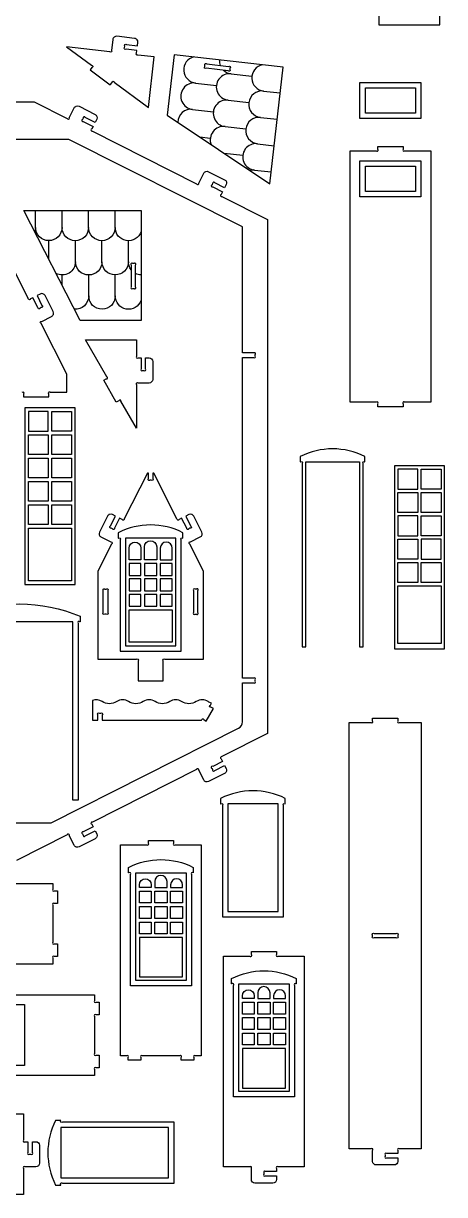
# Model space of a CAD drawing. Extents: x -47 to 298, y -129 to 173.
# Drawn here: x 244.9 to 291.8, y -126.9 to 3.6 of the extents above; entities that cross this region are included whole.
import ezdxf

# ---------------------------------------------------------------- set-up
doc = ezdxf.new("R2010")
doc.units = 0
doc.header["$MEASUREMENT"] = 0
doc.layers.get('0').update_dxf_attribs({"linetype": 'CONTINUOUS'})

msp = doc.modelspace()

# ---------------------------------------------------------------- linework, layer by layer
for points in [[(284.33, 16.02), (284.35, 16.02, -1), (284.53, 15.84), (284.53, 3.42), (291.33, 3.42), (291.33, 15.84, -1), (291.51, 16.02), (291.53, 16.02), (291.53, 16.62, 0.238913), (284.33, 16.62)], [(259.49, -0.14), (257.68, 0.06, -1), (257.53, 0.26), (257.56, 0.58), (256.35, 0.72, -1), (256.19, 0.92), (256.21, 1.06, -1), (256.4, 1.22), (257.62, 1.08), (257.67, 1.48, 0.414214), (257.31, 1.92), (255.33, 2.15, 0.414214), (254.88, 1.8), (254.74, 0.58, -1), (254.55, 0.43), (249.73, 0.98), (252.51, -1.08, -1), (252.55, -1.33), (252.35, -1.59), (254.6, -3.26), (254.8, -3, -1), (255.04, -2.96), (258.84, -5.78)], [(267.72, -1.7), (265.29, -1.42, -1), (265.13, -1.22), (265.15, -1.07, -1), (265.35, -0.92), (267.78, -1.2, -1), (267.93, -1.4), (267.92, -1.54, -1)], [(281.32, -10.63), (284.24, -10.63, 1), (284.42, -10.45), (284.42, -10.13), (287.22, -10.13), (287.22, -10.38), (287.22, -10.45, 1), (287.39, -10.63), (290.31, -10.63), (290.31, -38.63), (287.39, -38.63, 1), (287.22, -38.81), (287.22, -39.13), (284.42, -39.13), (284.42, -38.81, 1), (284.24, -38.63), (281.32, -38.63)], [(256.92, -23.34), (256.92, -25.79, 1), (257.1, -25.97), (257.24, -25.97, 1), (257.42, -25.79), (257.42, -23.34, 1), (257.24, -23.17), (257.1, -23.17, 1)], [(257.52, -31.69), (257.52, -33.52, 1), (257.7, -33.69), (258.02, -33.69), (258.02, -34.92, 1), (258.2, -35.09), (258.34, -35.09, 1), (258.52, -34.92), (258.52, -33.69), (258.92, -33.69, -0.414214), (259.32, -34.09), (259.32, -36.09, -0.414214), (258.92, -36.49), (257.7, -36.49, 1), (257.52, -36.67), (257.52, -41.52), (255.79, -38.52, 1), (255.55, -38.46), (255.27, -38.62), (253.87, -36.19), (254.15, -36.03, 1), (254.21, -35.79), (251.85, -31.69)], [(276.37, -65.89), (276.37, -45.29), (282.37, -45.29), (282.37, -65.89), (282.77, -65.89), (282.77, -45.46, -1), (282.94, -45.29), (282.97, -45.29), (282.97, -44.69, 0.238913), (275.77, -44.69), (275.77, -45.29), (275.79, -45.29, -1), (275.97, -45.46), (275.97, -65.89)], [(253.22, -67.27), (257.51, -67.27, -1), (257.69, -67.45), (257.69, -69.67), (260.49, -69.67), (260.49, -67.45, -1), (260.67, -67.27), (264.97, -67.27), (264.97, -57.45), (263.45, -54.44, -1), (263.53, -54.2), (264.62, -53.65, 0.414214), (264.8, -53.11), (263.89, -51.33, 0.414214), (263.36, -51.15), (263, -51.33), (263.55, -52.42, -1), (263.47, -52.66), (263.34, -52.73, -1), (263.11, -52.65), (262.55, -51.56), (262.27, -51.7, -1), (262.03, -51.62), (259.46, -46.53), (259.34, -46.53), (259.34, -47.15, -1), (259.16, -47.33), (259.02, -47.33, -1), (258.84, -47.15), (258.84, -46.53), (258.73, -46.53), (256.15, -51.62, -1), (255.92, -51.7), (255.63, -51.56), (255.08, -52.65, -1), (254.84, -52.73), (254.71, -52.66, -1), (254.63, -52.42), (255.18, -51.33), (254.83, -51.15, 0.414214), (254.29, -51.33), (253.39, -53.11, 0.414214), (253.56, -53.65), (254.66, -54.2, -1), (254.73, -54.44), (253.22, -57.45)], [(255.49, -53.77), (255.51, -53.77, -1), (255.69, -53.95), (255.69, -66.37), (262.49, -66.37), (262.49, -53.95, -1), (262.67, -53.77), (262.69, -53.77), (262.69, -53.17, 0.238913), (255.49, -53.17)], [(258.01, -54.89), (258.01, -56.21), (256.69, -56.21), (256.69, -54.89, -1)], [(258.41, -56.21), (258.41, -54.75, -1), (259.77, -54.75), (259.77, -56.21)], [(260.17, -54.89), (260.17, -56.21), (261.49, -56.21), (261.49, -54.89, 1)], [(254.32, -59.62), (254.32, -62.07, -1), (254.14, -62.25), (253.99, -62.25, -1), (253.82, -62.07), (253.82, -59.62, -1), (253.99, -59.45), (254.14, -59.45, -1)], [(263.87, -59.62), (263.87, -62.07, 1), (264.04, -62.25), (264.19, -62.25, 1), (264.37, -62.07), (264.37, -59.62, 1), (264.19, -59.45), (264.04, -59.45, 1)], [(251.23, -63.09), (251.21, -63.09, 1), (251.03, -63.26), (251.03, -82.97), (250.43, -82.97), (250.43, -63.09), (238.63, -63.09), (238.63, -82.97), (238.03, -82.97), (238.03, -63.26, 1), (237.85, -63.09), (237.83, -63.09), (237.83, -62.49, -0.205755), (251.23, -62.49)], [(266.09, -72.78), (265.81, -72.62, -1), (265.75, -72.38), (265.87, -72.17, -0.068104), (265.5, -71.99, 0.300981), (264.18, -71.99, -0.300981), (262.55, -71.99, 0.300981), (261.22, -71.99, -0.300981), (259.59, -71.99, 0.300981), (258.27, -71.99, -0.300981), (256.63, -71.99, 0.300981), (255.31, -71.99, -0.300981), (253.68, -71.99, 0.236244), (252.61, -71.86), (252.61, -74.08), (253.21, -74.08), (253.21, -73.46, -1), (253.39, -73.28), (253.53, -73.28, -1), (253.71, -73.46), (253.71, -74.08), (264.76, -74.08), (264.77, -74.07, -1), (265.01, -74), (265.29, -74.16)], [(281.23, -74.34), (283.66, -74.34, 1), (283.83, -74.16), (283.83, -73.84), (286.63, -73.84), (286.63, -74.16, 1), (286.81, -74.34), (289.23, -74.34), (289.23, -121.84), (286.81, -121.84, 1), (286.63, -122.02), (286.63, -122.34), (285.41, -122.34, 1), (285.23, -122.52), (285.23, -122.66, 1), (285.41, -122.84), (286.63, -122.84), (286.63, -123.24, -0.414214), (286.23, -123.64), (284.23, -123.64, -0.414214), (283.83, -123.24), (283.83, -122.02, 1), (283.66, -121.84), (281.23, -121.84)], [(266.89, -83.39), (266.92, -83.39, -1), (267.09, -83.57), (267.09, -95.99), (273.89, -95.99), (273.89, -83.57, -1), (274.07, -83.39), (274.09, -83.39), (274.09, -82.79, 0.238913), (266.89, -82.79)], [(255.74, -87.97), (258.66, -87.97, 1), (258.84, -87.8), (258.84, -87.47), (261.64, -87.47), (261.64, -87.72), (261.64, -87.8, 1), (261.82, -87.97), (264.74, -87.97), (264.74, -111.47), (264.07, -111.47, 1), (263.89, -111.65), (263.89, -111.97), (262.49, -111.97), (262.49, -111.65, 1), (262.31, -111.47), (258.17, -111.47, 1), (257.99, -111.65), (257.99, -111.97), (256.59, -111.97), (256.59, -111.65, 1), (256.42, -111.47), (255.74, -111.47)], [(263.84, -91.07), (263.82, -91.07, 1), (263.64, -91.25), (263.64, -103.67), (256.84, -103.67), (256.84, -91.25, 1), (256.66, -91.07), (256.64, -91.07), (256.64, -90.47, -0.238913), (263.84, -90.47)], [(224.7, -101.25), (224.7, -98.33, 1), (224.53, -98.15), (224.2, -98.15), (224.2, -95.35), (224.45, -95.35), (224.53, -95.35, 1), (224.7, -95.17), (224.7, -92.25), (248.2, -92.25), (248.2, -92.92, 1), (248.38, -93.1), (248.7, -93.1), (248.7, -94.5), (248.38, -94.5, 1), (248.2, -94.68), (248.2, -98.82, 1), (248.38, -99), (248.7, -99), (248.7, -100.4), (248.38, -100.4, 1), (248.2, -100.58), (248.2, -101.25)], [(259.16, -92.4), (259.16, -92.72), (257.84, -92.72), (257.84, -92.4, -1)], [(260.92, -92.72), (260.92, -92.05, 1), (259.56, -92.05), (259.56, -92.72)], [(261.32, -92.4), (261.32, -92.72), (262.64, -92.72), (262.64, -92.4, 1)], [(284.01, -97.84), (286.46, -97.84, -1), (286.63, -98.02), (286.63, -98.16, -1), (286.46, -98.34), (284.01, -98.34, -1), (283.83, -98.16), (283.83, -98.02, -1)], [(273.12, -99.86), (273.12, -100.18, 1), (273.29, -100.36), (276.21, -100.36), (276.21, -123.86), (273.29, -123.86, 1), (273.12, -124.03), (273.12, -124.36), (271.89, -124.36, 1), (271.72, -124.53), (271.72, -124.68, 1), (271.89, -124.86), (273.12, -124.86), (273.12, -125.26, -0.414214), (272.72, -125.66), (270.72, -125.66, -0.414214), (270.32, -125.26), (270.32, -124.03, 1), (270.14, -123.86), (267.22, -123.86), (267.22, -100.36), (270.14, -100.36, 1), (270.32, -100.18), (270.32, -99.86)], [(275.32, -103.46), (275.29, -103.46, 1), (275.12, -103.63), (275.12, -116.06), (268.32, -116.06), (268.32, -103.63, 1), (268.14, -103.46), (268.12, -103.46), (268.12, -102.86, -0.238913), (275.32, -102.86)], [(270.64, -104.78), (270.64, -105.1), (269.32, -105.1), (269.32, -104.78, -1)], [(272.4, -105.1), (272.4, -104.44, 1), (271.04, -104.44), (271.04, -105.1)], [(272.8, -104.78), (272.8, -105.1), (274.12, -105.1), (274.12, -104.78, 1)], [(224.85, -113.65), (224.85, -110.73, 1), (224.67, -110.55), (224.35, -110.55), (224.35, -107.75), (224.6, -107.75), (224.67, -107.75, 1), (224.85, -107.58), (224.85, -104.66), (252.85, -104.66), (252.85, -105.33, 1), (253.02, -105.51), (253.35, -105.51), (253.35, -106.91), (253.02, -106.91, 1), (252.85, -107.08), (252.85, -111.23, 1), (253.02, -111.4), (253.35, -111.4), (253.35, -112.8), (253.02, -112.8, 1), (252.85, -112.98), (252.85, -113.65)], [(232.45, -105.55), (232.45, -105.58, 1), (232.62, -105.75), (245.05, -105.75), (245.05, -112.55), (232.62, -112.55, 1), (232.45, -112.73), (232.45, -112.75), (231.85, -112.75, -0.238913), (231.85, -105.55)], [(220.91, -121.04), (221.23, -121.04, 1), (221.41, -120.86), (221.41, -117.94), (244.91, -117.94), (244.91, -120.86, 1), (245.09, -121.04), (245.41, -121.04), (245.41, -122.26, 1), (245.59, -122.44), (245.73, -122.44, 1), (245.91, -122.26), (245.91, -121.04), (246.31, -121.04, -0.414214), (246.71, -121.44), (246.71, -123.44, -0.414214), (246.31, -123.84), (245.09, -123.84, 1), (244.91, -124.02), (244.91, -126.94), (221.41, -126.94), (221.41, -124.02, 1), (221.23, -123.84), (220.91, -123.84)], [(249.1, -125.87), (249.1, -125.85, -1), (249.27, -125.67), (261.7, -125.67), (261.7, -118.87), (249.27, -118.87, -1), (249.1, -118.69), (249.1, -118.67), (248.5, -118.67, 0.238913), (248.5, -125.87)]]:
    msp.add_lwpolyline(points, format="xyb", close=True)
for points in [[(261.72, 0.1), (260.94, -6.63), (272.37, -14.28), (273.87, -1.3)], [(282.42, -3), (289.22, -3), (289.22, -7), (282.42, -7)], [(288.62, -6.4), (283.02, -6.4), (283.02, -3.6), (288.62, -3.6)], [(282.42, -11.73), (289.22, -11.73), (289.22, -15.73), (282.42, -15.73)], [(288.62, -15.13), (283.02, -15.13), (283.02, -12.33), (288.62, -12.33)], [(258.02, -29.51), (251.25, -29.51), (244.95, -17.28), (258.02, -17.28)], [(250.69, -39.26), (245.09, -39.26), (245.09, -58.94), (250.69, -58.94)], [(245.49, -41.86), (247.69, -41.86), (247.69, -39.66), (245.49, -39.66)], [(250.29, -41.86), (248.09, -41.86), (248.09, -39.66), (250.29, -39.66)], [(245.49, -44.46), (245.49, -42.26), (247.69, -42.26), (247.69, -44.46)], [(250.29, -44.46), (248.09, -44.46), (248.09, -42.26), (250.29, -42.26)], [(245.49, -44.86), (247.69, -44.86), (247.69, -47.06), (245.49, -47.06)], [(248.09, -47.06), (248.09, -44.86), (250.29, -44.86), (250.29, -47.06)], [(291.85, -45.71), (286.25, -45.71), (286.25, -66.11), (291.85, -66.11)], [(288.85, -48.31), (288.85, -46.11), (286.65, -46.11), (286.65, -48.31)], [(289.25, -46.11), (291.45, -46.11), (291.45, -48.31), (289.25, -48.31)], [(247.69, -49.66), (245.49, -49.66), (245.49, -47.46), (247.69, -47.46)], [(248.09, -49.66), (248.09, -47.46), (250.29, -47.46), (250.29, -49.66)], [(288.85, -50.91), (286.65, -50.91), (286.65, -48.71), (288.85, -48.71)], [(289.25, -50.91), (289.25, -48.71), (291.45, -48.71), (291.45, -50.91)], [(247.69, -52.26), (245.49, -52.26), (245.49, -50.06), (247.69, -50.06)], [(248.09, -52.26), (248.09, -50.06), (250.29, -50.06), (250.29, -52.26)], [(286.65, -53.51), (288.85, -53.51), (288.85, -51.31), (286.65, -51.31)], [(289.25, -53.51), (289.25, -51.31), (291.45, -51.31), (291.45, -53.51)], [(250.29, -58.54), (245.49, -58.54), (245.49, -52.66), (250.29, -52.66)], [(261.89, -53.77), (256.29, -53.77), (256.29, -65.77), (261.89, -65.77)], [(288.85, -56.11), (286.65, -56.11), (286.65, -53.91), (288.85, -53.91)], [(289.25, -56.11), (291.45, -56.11), (291.45, -53.91), (289.25, -53.91)], [(256.69, -57.93), (258.01, -57.93), (258.01, -56.61), (256.69, -56.61)], [(258.41, -57.93), (259.77, -57.93), (259.77, -56.61), (258.41, -56.61)], [(260.17, -57.93), (261.49, -57.93), (261.49, -56.61), (260.17, -56.61)], [(286.65, -56.51), (288.85, -56.51), (288.85, -58.71), (286.65, -58.71)], [(289.25, -58.71), (289.25, -56.51), (291.45, -56.51), (291.45, -58.71)], [(256.69, -59.65), (258.01, -59.65), (258.01, -58.33), (256.69, -58.33)], [(258.41, -59.65), (259.77, -59.65), (259.77, -58.33), (258.41, -58.33)], [(260.17, -59.65), (261.49, -59.65), (261.49, -58.33), (260.17, -58.33)], [(286.65, -59.11), (291.45, -59.11), (291.45, -65.51), (286.65, -65.51)], [(256.69, -61.37), (258.01, -61.37), (258.01, -60.05), (256.69, -60.05)], [(258.41, -61.37), (259.77, -61.37), (259.77, -60.05), (258.41, -60.05)], [(260.17, -61.37), (261.49, -61.37), (261.49, -60.05), (260.17, -60.05)], [(261.49, -65.37), (256.69, -65.37), (256.69, -61.77), (261.49, -61.77)], [(273.29, -83.39), (267.69, -83.39), (267.69, -95.39), (273.29, -95.39)], [(257.44, -91.07), (263.04, -91.07), (263.04, -103.07), (257.44, -103.07)], [(259.16, -94.44), (257.84, -94.44), (257.84, -93.12), (259.16, -93.12)], [(260.92, -94.44), (259.56, -94.44), (259.56, -93.12), (260.92, -93.12)], [(262.64, -94.44), (261.32, -94.44), (261.32, -93.12), (262.64, -93.12)], [(259.16, -96.16), (257.84, -96.16), (257.84, -94.84), (259.16, -94.84)], [(260.92, -96.16), (259.56, -96.16), (259.56, -94.84), (260.92, -94.84)], [(262.64, -96.16), (261.32, -96.16), (261.32, -94.84), (262.64, -94.84)], [(259.16, -97.88), (257.84, -97.88), (257.84, -96.56), (259.16, -96.56)], [(260.92, -97.88), (259.56, -97.88), (259.56, -96.56), (260.92, -96.56)], [(262.64, -97.88), (261.32, -97.88), (261.32, -96.56), (262.64, -96.56)], [(257.84, -102.67), (262.64, -102.67), (262.64, -98.28), (257.84, -98.28)], [(268.92, -103.46), (274.52, -103.46), (274.52, -115.46), (268.92, -115.46)], [(270.64, -106.82), (269.32, -106.82), (269.32, -105.5), (270.64, -105.5)], [(272.4, -106.82), (271.04, -106.82), (271.04, -105.5), (272.4, -105.5)], [(274.12, -106.82), (272.8, -106.82), (272.8, -105.5), (274.12, -105.5)], [(270.64, -108.54), (269.32, -108.54), (269.32, -107.22), (270.64, -107.22)], [(272.4, -108.54), (271.04, -108.54), (271.04, -107.22), (272.4, -107.22)], [(274.12, -108.54), (272.8, -108.54), (272.8, -107.22), (274.12, -107.22)], [(270.64, -110.26), (269.32, -110.26), (269.32, -108.94), (270.64, -108.94)], [(272.4, -110.26), (271.04, -110.26), (271.04, -108.94), (272.4, -108.94)], [(274.12, -110.26), (272.8, -110.26), (272.8, -108.94), (274.12, -108.94)], [(269.32, -115.06), (274.12, -115.06), (274.12, -110.66), (269.32, -110.66)], [(249.1, -119.47), (249.1, -125.07), (261.1, -125.07), (261.1, -119.47)]]:
    msp.add_lwpolyline(points, close=True)
for points in [[(263.91, -0.15, 0.837253), (264.09, -3.06, 1), (263.76, -5.99, 0.437228), (262.11, -7.41)], [(266.75, -0.48, 0.106398), (266.84, -1.09)], [(271.55, -1.03, 0.853828), (271.68, -3.95, 1), (271.34, -6.89, 1), (271, -9.82, 1), (270.66, -12.76, 0.088868), (270.14, -12.79)], [(267.21, -1.64, 0.162473), (268.06, -2.03, 1), (267.72, -4.97, 1), (267.38, -7.91, 0.561627), (265.83, -9.9)], [(242.13, -5.14), (246.11, -5.14), (249.79, -7, 1), (250.03, -6.92), (250.58, -5.83, -0.414214), (251.12, -5.65), (252.9, -6.55, -0.414214), (253.08, -7.09), (252.9, -7.45), (251.81, -6.9, 1), (251.57, -6.98), (251.51, -7.11, 1), (251.58, -7.34), (252.68, -7.89), (252.53, -8.18, 1), (252.61, -8.42), (264.22, -14.28, 1), (264.46, -14.21), (265.01, -13.11, -0.414214), (265.55, -12.94), (267.34, -13.84, -0.414214), (267.51, -14.38), (267.33, -14.73), (266.24, -14.18, 1), (266, -14.26), (265.94, -14.39, 1), (266.01, -14.63), (267.11, -15.18), (266.96, -15.47, 1), (267.04, -15.71), (272.13, -18.28), (272.13, -75.56), (267.04, -78.13, 1), (266.96, -78.37), (267.11, -78.66), (266.01, -79.21, 1), (265.94, -79.45), (266, -79.58, 1), (266.24, -79.66), (267.33, -79.11), (267.51, -79.46, -0.414214), (267.34, -80), (265.55, -80.9, -0.414214), (265.01, -80.73), (264.46, -79.63, 1), (264.22, -79.56), (252.61, -85.42, 1), (252.53, -85.66), (252.68, -85.95), (251.58, -86.5, 1), (251.51, -86.73), (251.57, -86.87, 1), (251.81, -86.94), (252.9, -86.39), (253.08, -86.75, -0.414214), (252.9, -87.29), (251.12, -88.19, -0.414214), (250.58, -88.01), (250.03, -86.92, 1), (249.79, -86.84), (244.13, -89.7)], [(242.13, -85.5), (248.01, -85.5), (268.89, -74.96, 0.283043), (269.33, -74.24), (269.33, -69.89), (270.56, -69.89, 1), (270.73, -69.72), (270.73, -69.57, 1), (270.56, -69.39), (269.33, -69.39), (269.33, -33.64), (270.56, -33.64, 1), (270.73, -33.47), (270.73, -33.32, 1), (270.56, -33.14), (269.33, -33.14), (269.33, -19.1), (249.99, -9.34), (242.13, -9.34)], [(244.76, -37.52, -1), (244.94, -37.7), (244.94, -38.02), (247.74, -38.02), (247.74, -37.7, -1), (247.91, -37.52), (249.74, -37.52), (249.74, -35.52), (246.88, -29.86, -1), (246.96, -29.62), (248.05, -29.07, 0.414214), (248.23, -28.53), (247.33, -26.75, 0.414214), (246.79, -26.57), (246.43, -26.75), (246.98, -27.84, -1), (246.9, -28.08), (246.77, -28.15, -1), (246.54, -28.07), (245.98, -26.98), (245.7, -27.12, -1), (245.46, -27.04), (239.51, -15.27)], [(258.02, -19.61, -0.853828), (255.14, -19.15, -1), (252.18, -19.15, -1), (249.22, -19.15, -1), (246.27, -19.15, -0.088868), (246.17, -19.67)], [(256.92, -23.86, -0.162473), (256.62, -22.97, -1), (253.67, -22.97, -1), (250.71, -22.97, -0.561627), (248.55, -24.28)], [(258.02, -24.45, -0.106398), (257.42, -24.28)], [(258.02, -27.3, -0.837253), (255.15, -26.79, -1), (252.2, -26.79, -0.437228), (250.6, -28.26)]]:
    msp.add_lwpolyline(points, format="xyb")
for points in [[(268.06, -2.03), (270.38, -2.3)], [(264.09, -3.06), (266.42, -3.32)], [(267.72, -4.97), (270.04, -5.24)], [(271.68, -3.95), (273.54, -4.16)], [(263.76, -5.99), (266.08, -6.26)], [(271.34, -6.89), (273.2, -7.1)], [(264.58, -9.06), (265.74, -9.2)], [(267.38, -7.91), (269.7, -8.18)], [(271, -9.82), (272.86, -10.04)], [(267.28, -10.87), (269.36, -11.11)], [(270.66, -12.76), (272.52, -12.97)], [(246.27, -19.15), (246.27, -17.28)], [(249.22, -19.15), (249.22, -17.28)], [(252.18, -19.15), (252.18, -17.28)], [(255.14, -19.15), (255.14, -17.28)], [(247.75, -22.73), (247.75, -20.63)], [(250.71, -22.97), (250.71, -20.63)], [(253.67, -22.97), (253.67, -20.63)], [(256.62, -22.97), (256.62, -20.63)], [(249.24, -25.62), (249.24, -24.45)], [(252.2, -26.79), (252.2, -24.45)], [(255.15, -26.79), (255.15, -24.45)]]:
    msp.add_lwpolyline(points)

doc.saveas('drawing.dxf')
